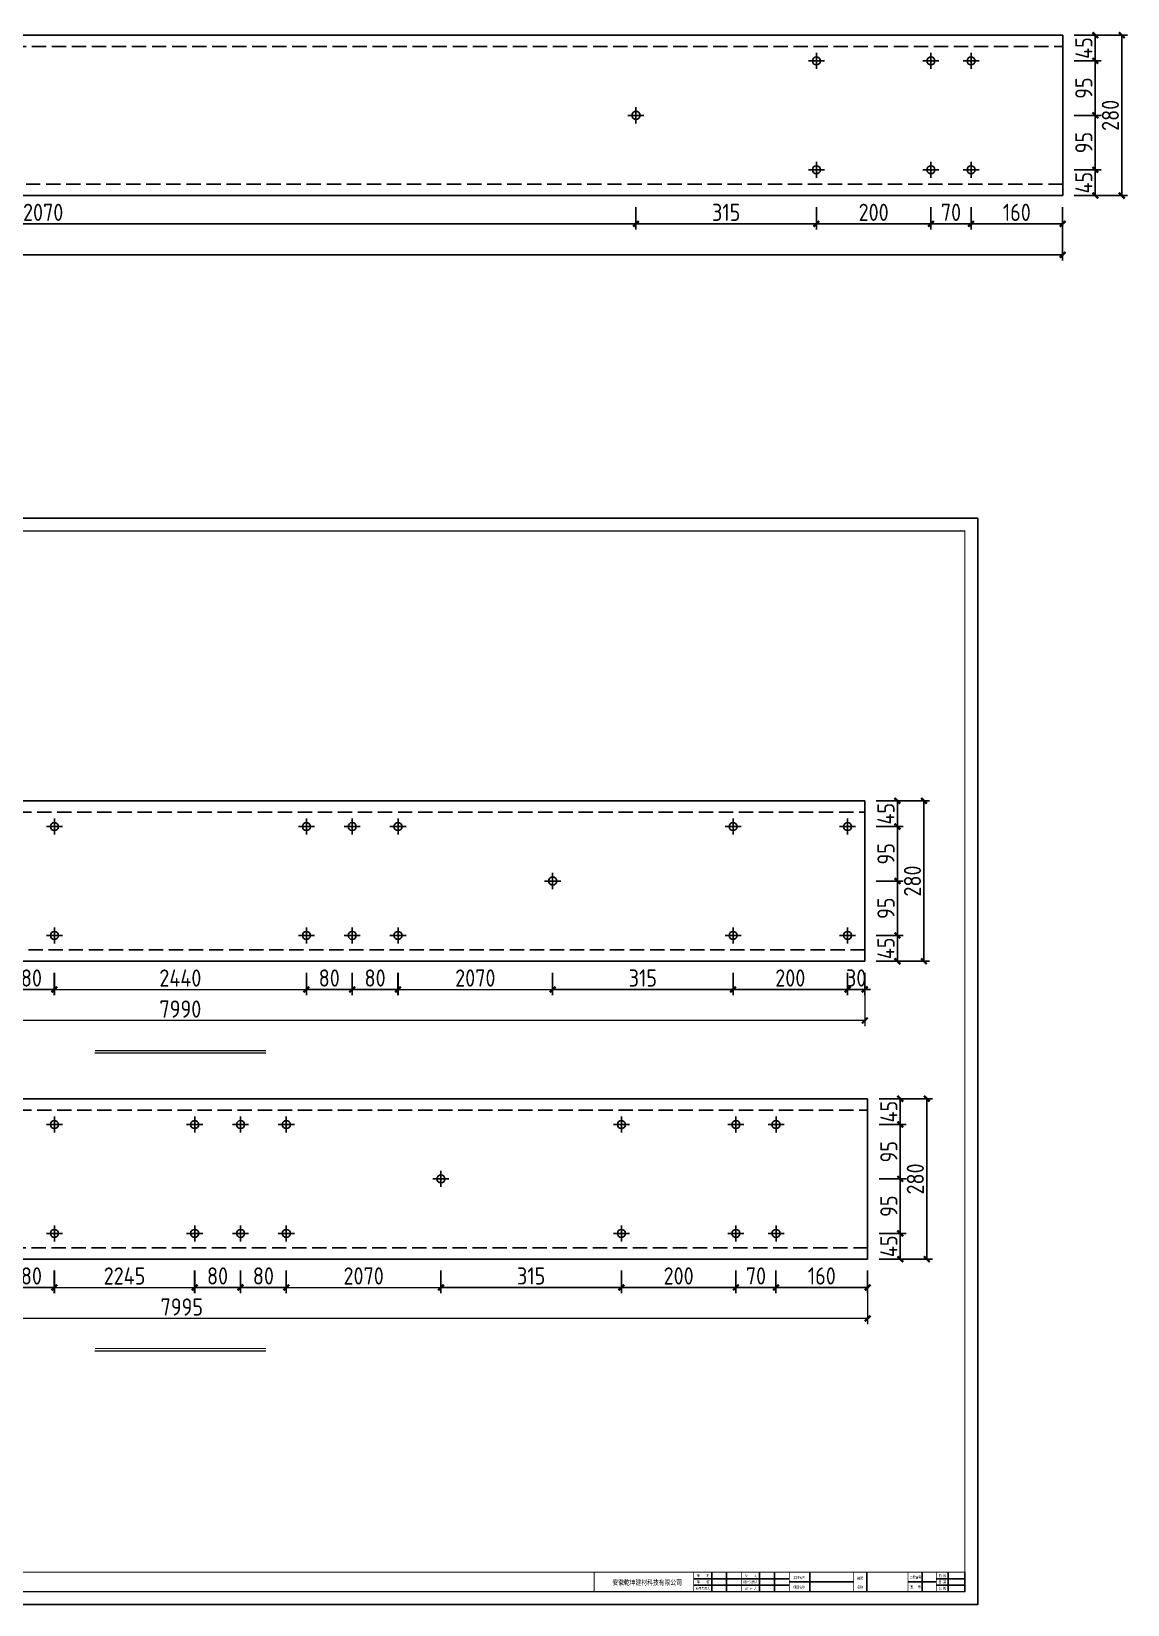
# Model space of a CAD drawing. Extents: x -196983 to 471790, y -783661 to 190401.
# Drawn here: x 151740 to 170878, y -22978 to 4478 of the extents above; entities that cross this region are included whole.
import ezdxf

# ---------------------------------------------------------------- set-up
doc = ezdxf.new("R2010")
doc.units = 0
doc.header["$LTSCALE"] = 1000
doc.header["$MEASUREMENT"] = 0
doc.linetypes.add('DASH', pattern=[0.35, 0.25, -0.1])
doc.layers.add('_TCH_MASK', color=7, linetype='Continuous')
doc.layers.add('PUB_TITLE', color=4, linetype='Continuous')
doc.styles.get("Standard").update_dxf_attribs({"font": 'gbenor.shx', "bigfont": 'gbcbig.shx'})
doc.styles.add('图框', font='')
doc.styles.get('图框').set_extended_font_data('SimSun')
doc.dimstyles.get("Standard").update_dxf_attribs({"dimscale": 100, "dimtxt": 3.5, "dimasz": 1, "dimexe": 2.5, "dimexo": 3, "dimgap": 1.5, "dimtad": 1, "dimdec": 0, "dimzin": 0, "dimdsep": 46, "dimtxsty": 'Standard', "dimblk": 'ARCHTICK', "dimcen": 0.09, "dimadec": 0, "dimazin": 0, "dimtfac": 1, "dimtdec": 0, "dimtix": 1, "dimtmove": 2, "dimatfit": 3, "dimfxl": 1, "dimtolj": 1, "dimtzin": 0, "dimarcsym": 0})

# ---------------------------------------------------------------- blocks, each defined once
blk = doc.blocks.new('$titleblk$00000095')
for p, q in [((-150, 20), (-150, 0)), ((-150, 20), (0, 20)), ((-150, 15), (-75, 15)), ((-125, 20), (-125, 0)), ((-100, 20), (-100, 0)), ((-75, 20), (-75, 0)), ((-75, 20), (-75, 0)), ((-75, 15), (0, 15)), ((-50, 20), (-50, 0)), ((-25, 20), (-25, 0)), ((0, 20), (0, 0)), ((-150, 10), (-75, 10)), ((-150, 5), (-75, 5)), ((-75, 10), (0, 10)), ((-75, 5), (0, 5))]:
    blk.add_line(p, q)
at = {"width": 0.8}
for s, p in [('建   筑', (-146.4, 15.6)), ('结   构', (-146.4, 10.9)), ('给 排 水', (-71, 10.9)), ('暖  通', (-70.3, 15.7)), ('通   讯', (-146.4, 0.9)), ('电   气', (-146.4, 5.6)), ('工   艺', (-70.3, 6.1)), ('自   控', (-70.3, 1.2))]:
    blk.add_text(s, height=3.51, dxfattribs=at).set_placement(p)
blk = doc.blocks.new('新块')
for p, q in [((-8240, 400), (-8240, 1000)), ((-7780, 400), (-7780, 1000)), ((-6760, 400), (-6760, 1000)), ((-6300, 400), (-6300, 1000)), ((-5200, 400), (-5200, 1000)), ((-3440, 400), (-3440, 1000)), ((-1720, 400), (-1720, 1000)), ((-920, 400), (-920, 1000)), ((-400, 400), (-400, 1000)), ((-5840, 800), (-8800, 800)), ((-5840, 600), (-8800, 600)), ((-5840, 700), (-3840, 700)), ((-2160, 700), (-1280, 700)), ((-400, 800), (-1280, 800)), ((-400, 600), (-1280, 600))]:
    blk.add_line(p, q)
for points, const_width in [([(-11880, 400), (-11880, 1000), (-400, 1000)], 32), ([(-8800, 400), (-8800, 1000)], 20), ([(-7320, 400), (-7320, 1000)], 20), ([(-5840, 400), (-5840, 1000)], 20), ([(-3840, 400), (-3840, 1000)], 20), ([(-2160, 400), (-2160, 1000)], 20), ([(-1280, 400), (-1280, 1000)], 20)]:
    blk.add_lwpolyline(points, dxfattribs=dict(const_width=const_width))
at = {"layer": 'PUB_TITLE'}
blk.add_lwpolyline([(-47560, 0), (0, 0), (0, 33640), (-47560, 33640)], close=True, dxfattribs=at)
at = {"layer": 'PUB_TITLE', "const_width": 40}
blk.add_lwpolyline([(-46560, 400), (-400, 400), (-400, 33240), (-46560, 33240)], close=True, dxfattribs=at)
at = {"layer": 'PUB_TITLE', "const_width": 32}
blk.add_lwpolyline([(-400, 1000), (-46560, 1000)], dxfattribs=at)
at = {"layer": 'PUB_TITLE', "xscale": 40, "yscale": 40, "zscale": 40, "rotation": 90}
blk.add_blockref('$titleblk$00000095', (-46560, 33240), dxfattribs=at)
at = {"style": '图框', "width": 0.8}
for s, height, p in [('安徽乾坤建材科技有限公司', 160, (-11315, 604)), ('项目负责人', 80, (-8739, 457)), ('审    核', 80, (-8702, 659)), ('审    定', 80, (-8701, 854)), ('设计负责人', 80, (-7265, 659)), ('校    对', 80, (-7217, 851)), ('设 计 人', 80, (-7213, 457)), ('项目名称', 80, (-5712, 494)), ('工程名称', 80, (-5712, 794)), ('名称', 80, (-3732, 498)), ('图纸', 80, (-3732, 778)), ('工程编号', 80, (-2112, 803)), ('图   号', 80, (-2098, 504)), ('比 例', 80, (-1211, 457)), ('阶 段', 80, (-1205, 851)), ('日 期', 80, (-1212, 659))]:
    blk.add_text(s, height=height, dxfattribs=at).set_placement(p)
for tag, p in [('项目负责人', (-8228, 444)), ('审定人', (-8147, 838)), ('审核人', (-8147, 641)), ('设计负责人', (-6745, 649)), ('设计人', (-6659, 447)), ('校对', (-6621, 837)), ('项目名称', (-5026, 479)), ('工程名称', (-5026, 781)), ('图名', (-3347, 649)), ('图号', (-1657, 502)), ('日期', (-905, 632)), ('阶段', (-810, 832)), ('比例', (-810, 446))]:
    blk.add_attdef(tag, p, '', height=120)
blk = doc.blocks.new('_ArchTick')
at = {"color": 0, "linetype": 'ByBlock', "const_width": 0.4}
blk.add_lwpolyline([(-0.5, -0.5), (0.5, 0.5)], dxfattribs=at)
blk = doc.blocks.new('*D52')
at = {"layer": '_TCH_MASK', "color": 0, "lineweight": -2}
for p, q in [((141595, 1414), (141595, 1021)), ((162295, 1414), (162295, 1021)), ((141595, 1121), (162295, 1121))]:
    blk.add_line(p, q, dxfattribs=at)
at = {"layer": 'Defpoints', "color": 0}
for p in [(141595, 1614), (162295, 1614), (162295, 1121)]:
    blk.add_point(p, dxfattribs=at)
at = {"layer": '_TCH_MASK', "color": 0, "lineweight": -2, "xscale": 100, "yscale": 100, "zscale": 100, "rotation": 180}
blk.add_blockref('_ArchTick', (141595, 1121), dxfattribs=at)
at = {"layer": '_TCH_MASK', "color": 0, "lineweight": -2, "xscale": 100, "yscale": 100, "zscale": 100}
blk.add_blockref('_ArchTick', (162295, 1121), dxfattribs=at)
at = {"layer": '_TCH_MASK', "color": 0, "lineweight": 15, "insert": (151945, 1321), "char_height": 300, "attachment_point": 5}
blk.add_mtext('\\A1;2070', dxfattribs=at)
blk = doc.blocks.new('*D53')
at = {"layer": '_TCH_MASK', "color": 0, "lineweight": -2}
for p, q in [((162295, 1414), (162295, 1021)), ((165445, 1414), (165445, 1021)), ((162295, 1121), (165445, 1121))]:
    blk.add_line(p, q, dxfattribs=at)
at = {"layer": 'Defpoints', "color": 0}
for p in [(162295, 1614), (165445, 1614), (165445, 1121)]:
    blk.add_point(p, dxfattribs=at)
at = {"layer": '_TCH_MASK', "color": 0, "lineweight": -2, "xscale": 100, "yscale": 100, "zscale": 100, "rotation": 180}
blk.add_blockref('_ArchTick', (162295, 1121), dxfattribs=at)
at = {"layer": '_TCH_MASK', "color": 0, "lineweight": -2, "xscale": 100, "yscale": 100, "zscale": 100}
blk.add_blockref('_ArchTick', (165445, 1121), dxfattribs=at)
at = {"layer": '_TCH_MASK', "color": 0, "lineweight": 15, "insert": (163870, 1321), "char_height": 300, "attachment_point": 5}
blk.add_mtext('\\A1;315', dxfattribs=at)
blk = doc.blocks.new('*D42')
at = {"layer": '_TCH_MASK', "color": 0, "lineweight": -2}
for p, q in [((165445, 1414), (165445, 1021)), ((167445, 1414), (167445, 1021)), ((165445, 1121), (167445, 1121))]:
    blk.add_line(p, q, dxfattribs=at)
at = {"layer": 'Defpoints', "color": 0}
for p in [(165445, 1614), (167445, 1614), (167445, 1121)]:
    blk.add_point(p, dxfattribs=at)
at = {"layer": '_TCH_MASK', "color": 0, "lineweight": -2, "xscale": 100, "yscale": 100, "zscale": 100, "rotation": 180}
blk.add_blockref('_ArchTick', (165445, 1121), dxfattribs=at)
at = {"layer": '_TCH_MASK', "color": 0, "lineweight": -2, "xscale": 100, "yscale": 100, "zscale": 100}
blk.add_blockref('_ArchTick', (167445, 1121), dxfattribs=at)
at = {"layer": '_TCH_MASK', "color": 0, "lineweight": 15, "insert": (166445, 1321), "char_height": 300, "attachment_point": 5}
blk.add_mtext('\\A1;200', dxfattribs=at)
blk = doc.blocks.new('*D54')
at = {"layer": '_TCH_MASK', "color": 0, "lineweight": -2}
for p, q in [((168145, 1414), (168145, 1021)), ((169745, 1414), (169745, 1021)), ((168145, 1121), (169745, 1121))]:
    blk.add_line(p, q, dxfattribs=at)
at = {"layer": 'Defpoints', "color": 0}
for p in [(168145, 1614), (169745, 1614), (169745, 1121)]:
    blk.add_point(p, dxfattribs=at)
at = {"layer": '_TCH_MASK', "color": 0, "lineweight": -2, "xscale": 100, "yscale": 100, "zscale": 100, "rotation": 180}
blk.add_blockref('_ArchTick', (168145, 1121), dxfattribs=at)
at = {"layer": '_TCH_MASK', "color": 0, "lineweight": -2, "xscale": 100, "yscale": 100, "zscale": 100}
blk.add_blockref('_ArchTick', (169745, 1121), dxfattribs=at)
at = {"layer": '_TCH_MASK', "color": 0, "lineweight": 15, "insert": (168945, 1321), "char_height": 300, "attachment_point": 5}
blk.add_mtext('\\A1;160', dxfattribs=at)
blk = doc.blocks.new('*D55')
at = {"layer": '_TCH_MASK', "color": 0, "lineweight": -2}
for p, q in [((89795, 1414), (89795, 479)), ((169745, 1414), (169745, 479)), ((169745, 579), (89795, 579))]:
    blk.add_line(p, q, dxfattribs=at)
at = {"layer": 'Defpoints', "color": 0}
for p in [(89795, 1614), (169745, 1614), (89795, 579)]:
    blk.add_point(p, dxfattribs=at)
at = {"layer": '_TCH_MASK', "color": 0, "lineweight": -2, "xscale": 100, "yscale": 100, "zscale": 100, "rotation": 180}
blk.add_blockref('_ArchTick', (89795, 579), dxfattribs=at)
at = {"layer": '_TCH_MASK', "color": 0, "lineweight": -2, "xscale": 100, "yscale": 100, "zscale": 100}
blk.add_blockref('_ArchTick', (169745, 579), dxfattribs=at)
at = {"layer": '_TCH_MASK', "color": 0, "lineweight": 15, "insert": (129770, 779), "char_height": 300, "attachment_point": 5}
blk.add_mtext('\\A1;7995', dxfattribs=at)
blk = doc.blocks.new('*D43')
at = {"layer": '_TCH_MASK', "color": 0, "lineweight": -2}
for p, q in [((169945, 2064), (170415, 2064)), ((170315, 1614), (170315, 2064)), ((169945, 1614), (170415, 1614))]:
    blk.add_line(p, q, dxfattribs=at)
at = {"layer": 'Defpoints', "color": 0}
for p in [(169745, 2064), (170315, 2064), (169745, 1614)]:
    blk.add_point(p, dxfattribs=at)
at = {"layer": '_TCH_MASK', "color": 0, "lineweight": -2, "xscale": 100, "yscale": 100, "zscale": 100}
for p, rotation in [((170315, 2064), 90), ((170315, 1614), 270)]:
    blk.add_blockref('_ArchTick', p, dxfattribs=dict(at, rotation=rotation))
at = {"layer": '_TCH_MASK', "color": 0, "lineweight": 15, "insert": (170115, 1839), "char_height": 300, "attachment_point": 5, "rotation": 90}
blk.add_mtext('\\A1;45', dxfattribs=at)
blk = doc.blocks.new('*D56')
at = {"layer": '_TCH_MASK', "color": 0, "lineweight": -2}
for p, q in [((169945, 3014), (170415, 3014)), ((170315, 2064), (170315, 3014)), ((169945, 2064), (170415, 2064))]:
    blk.add_line(p, q, dxfattribs=at)
at = {"layer": 'Defpoints', "color": 0}
for p in [(169745, 3014), (170315, 3014), (169745, 2064)]:
    blk.add_point(p, dxfattribs=at)
at = {"layer": '_TCH_MASK', "color": 0, "lineweight": -2, "xscale": 100, "yscale": 100, "zscale": 100}
for p, rotation in [((170315, 3014), 90), ((170315, 2064), 270)]:
    blk.add_blockref('_ArchTick', p, dxfattribs=dict(at, rotation=rotation))
at = {"layer": '_TCH_MASK', "color": 0, "lineweight": 15, "insert": (170115, 2539), "char_height": 300, "attachment_point": 5, "rotation": 90}
blk.add_mtext('\\A1;95', dxfattribs=at)
blk = doc.blocks.new('*D57')
at = {"layer": '_TCH_MASK', "color": 0, "lineweight": -2}
for p, q in [((169945, 3964), (170415, 3964)), ((170315, 3014), (170315, 3964)), ((169945, 3014), (170415, 3014))]:
    blk.add_line(p, q, dxfattribs=at)
at = {"layer": 'Defpoints', "color": 0}
for p in [(169745, 3964), (170315, 3964), (169745, 3014)]:
    blk.add_point(p, dxfattribs=at)
at = {"layer": '_TCH_MASK', "color": 0, "lineweight": -2, "xscale": 100, "yscale": 100, "zscale": 100}
for p, rotation in [((170315, 3964), 90), ((170315, 3014), 270)]:
    blk.add_blockref('_ArchTick', p, dxfattribs=dict(at, rotation=rotation))
at = {"layer": '_TCH_MASK', "color": 0, "lineweight": 15, "insert": (170115, 3489), "char_height": 300, "attachment_point": 5, "rotation": 90}
blk.add_mtext('\\A1;95', dxfattribs=at)
blk = doc.blocks.new('*D58')
at = {"layer": '_TCH_MASK', "color": 0, "lineweight": -2}
for p, q in [((169945, 4414), (170415, 4414)), ((170315, 3964), (170315, 4414)), ((169945, 3964), (170415, 3964))]:
    blk.add_line(p, q, dxfattribs=at)
at = {"layer": 'Defpoints', "color": 0}
for p in [(169745, 4414), (170315, 4414), (169745, 3964)]:
    blk.add_point(p, dxfattribs=at)
at = {"layer": '_TCH_MASK', "color": 0, "lineweight": -2, "xscale": 100, "yscale": 100, "zscale": 100}
for p, rotation in [((170315, 4414), 90), ((170315, 3964), 270)]:
    blk.add_blockref('_ArchTick', p, dxfattribs=dict(at, rotation=rotation))
at = {"layer": '_TCH_MASK', "color": 0, "lineweight": 15, "insert": (170115, 4189), "char_height": 300, "attachment_point": 5, "rotation": 90}
blk.add_mtext('\\A1;45', dxfattribs=at)
blk = doc.blocks.new('*D59')
at = {"layer": '_TCH_MASK', "color": 0, "lineweight": -2}
for p, q in [((169945, 4414), (170878, 4414)), ((170778, 4414), (170778, 1614)), ((169945, 1614), (170878, 1614))]:
    blk.add_line(p, q, dxfattribs=at)
at = {"layer": 'Defpoints', "color": 0}
for p in [(169745, 4414), (169745, 1614), (170778, 1614)]:
    blk.add_point(p, dxfattribs=at)
at = {"layer": '_TCH_MASK', "color": 0, "lineweight": -2, "xscale": 100, "yscale": 100, "zscale": 100}
for p, rotation in [((170778, 4414), 90), ((170778, 1614), 270)]:
    blk.add_blockref('_ArchTick', p, dxfattribs=dict(at, rotation=rotation))
at = {"layer": '_TCH_MASK', "color": 0, "lineweight": 15, "insert": (170578, 3014), "char_height": 300, "attachment_point": 5, "rotation": 90}
blk.add_mtext('\\A1;280', dxfattribs=at)
blk = doc.blocks.new('*D61')
at = {"layer": '_TCH_MASK', "color": 0, "lineweight": -2}
for p, q in [((167445, 1414), (167445, 1021)), ((168145, 1414), (168145, 1021)), ((167445, 1121), (168145, 1121))]:
    blk.add_line(p, q, dxfattribs=at)
at = {"layer": 'Defpoints', "color": 0}
for p in [(167445, 1614), (168145, 1614), (168145, 1121)]:
    blk.add_point(p, dxfattribs=at)
at = {"layer": '_TCH_MASK', "color": 0, "lineweight": -2, "xscale": 100, "yscale": 100, "zscale": 100, "rotation": 180}
blk.add_blockref('_ArchTick', (167445, 1121), dxfattribs=at)
at = {"layer": '_TCH_MASK', "color": 0, "lineweight": -2, "xscale": 100, "yscale": 100, "zscale": 100}
blk.add_blockref('_ArchTick', (168145, 1121), dxfattribs=at)
at = {"layer": '_TCH_MASK', "color": 0, "lineweight": 15, "insert": (167795, 1321), "char_height": 300, "attachment_point": 5}
blk.add_mtext('\\A1;70', dxfattribs=at)
blk = doc.blocks.new('*D77')
at = {"layer": '_TCH_MASK', "color": 0, "lineweight": -2}
for p, q in [((151340, -11950), (151340, -12343)), ((152140, -11950), (152140, -12343)), ((151340, -12243), (152140, -12243))]:
    blk.add_line(p, q, dxfattribs=at)
at = {"layer": 'Defpoints', "color": 0}
for p in [(151340, -11750), (152140, -11750), (152140, -12243)]:
    blk.add_point(p, dxfattribs=at)
at = {"layer": '_TCH_MASK', "color": 0, "lineweight": -2, "xscale": 100, "yscale": 100, "zscale": 100, "rotation": 180}
blk.add_blockref('_ArchTick', (151340, -12243), dxfattribs=at)
at = {"layer": '_TCH_MASK', "color": 0, "lineweight": -2, "xscale": 100, "yscale": 100, "zscale": 100}
blk.add_blockref('_ArchTick', (152140, -12243), dxfattribs=at)
at = {"layer": '_TCH_MASK', "color": 0, "lineweight": 15, "insert": (151740, -12043), "char_height": 300, "attachment_point": 5}
blk.add_mtext('\\A1;80', dxfattribs=at)
blk = doc.blocks.new('*D78')
at = {"layer": '_TCH_MASK', "color": 0, "lineweight": -2}
for p, q in [((156540, -11950), (156540, -12343)), ((157340, -11950), (157340, -12343)), ((156540, -12243), (157340, -12243))]:
    blk.add_line(p, q, dxfattribs=at)
at = {"layer": 'Defpoints', "color": 0}
for p in [(156540, -11750), (157340, -11750), (157340, -12243)]:
    blk.add_point(p, dxfattribs=at)
at = {"layer": '_TCH_MASK', "color": 0, "lineweight": -2, "xscale": 100, "yscale": 100, "zscale": 100, "rotation": 180}
blk.add_blockref('_ArchTick', (156540, -12243), dxfattribs=at)
at = {"layer": '_TCH_MASK', "color": 0, "lineweight": -2, "xscale": 100, "yscale": 100, "zscale": 100}
blk.add_blockref('_ArchTick', (157340, -12243), dxfattribs=at)
at = {"layer": '_TCH_MASK', "color": 0, "lineweight": 15, "insert": (156940, -12043), "char_height": 300, "attachment_point": 5}
blk.add_mtext('\\A1;80', dxfattribs=at)
blk = doc.blocks.new('*D79')
at = {"layer": '_TCH_MASK', "color": 0, "lineweight": -2}
for p, q in [((157340, -11950), (157340, -12343)), ((158140, -11950), (158140, -12343)), ((157340, -12243), (158140, -12243))]:
    blk.add_line(p, q, dxfattribs=at)
at = {"layer": 'Defpoints', "color": 0}
for p in [(157340, -11750), (158140, -11750), (158140, -12243)]:
    blk.add_point(p, dxfattribs=at)
at = {"layer": '_TCH_MASK', "color": 0, "lineweight": -2, "xscale": 100, "yscale": 100, "zscale": 100, "rotation": 180}
blk.add_blockref('_ArchTick', (157340, -12243), dxfattribs=at)
at = {"layer": '_TCH_MASK', "color": 0, "lineweight": -2, "xscale": 100, "yscale": 100, "zscale": 100}
blk.add_blockref('_ArchTick', (158140, -12243), dxfattribs=at)
at = {"layer": '_TCH_MASK', "color": 0, "lineweight": 15, "insert": (157740, -12043), "char_height": 300, "attachment_point": 5}
blk.add_mtext('\\A1;80', dxfattribs=at)
blk = doc.blocks.new('*D80')
at = {"layer": '_TCH_MASK', "color": 0, "lineweight": -2}
for p, q in [((160840, -11950), (160840, -12343)), ((163990, -11950), (163990, -12343)), ((160840, -12243), (163990, -12243))]:
    blk.add_line(p, q, dxfattribs=at)
at = {"layer": 'Defpoints', "color": 0}
for p in [(160840, -11750), (163990, -11750), (163990, -12243)]:
    blk.add_point(p, dxfattribs=at)
at = {"layer": '_TCH_MASK', "color": 0, "lineweight": -2, "xscale": 100, "yscale": 100, "zscale": 100, "rotation": 180}
blk.add_blockref('_ArchTick', (160840, -12243), dxfattribs=at)
at = {"layer": '_TCH_MASK', "color": 0, "lineweight": -2, "xscale": 100, "yscale": 100, "zscale": 100}
blk.add_blockref('_ArchTick', (163990, -12243), dxfattribs=at)
at = {"layer": '_TCH_MASK', "color": 0, "lineweight": 15, "insert": (162415, -12043), "char_height": 300, "attachment_point": 5}
blk.add_mtext('\\A1;315', dxfattribs=at)
blk = doc.blocks.new('*D63')
at = {"layer": '_TCH_MASK', "color": 0, "lineweight": -2}
for p, q in [((163990, -11950), (163990, -12343)), ((165990, -11950), (165990, -12343)), ((163990, -12243), (165990, -12243))]:
    blk.add_line(p, q, dxfattribs=at)
at = {"layer": 'Defpoints', "color": 0}
for p in [(163990, -11750), (165990, -11750), (165990, -12243)]:
    blk.add_point(p, dxfattribs=at)
at = {"layer": '_TCH_MASK', "color": 0, "lineweight": -2, "xscale": 100, "yscale": 100, "zscale": 100, "rotation": 180}
blk.add_blockref('_ArchTick', (163990, -12243), dxfattribs=at)
at = {"layer": '_TCH_MASK', "color": 0, "lineweight": -2, "xscale": 100, "yscale": 100, "zscale": 100}
blk.add_blockref('_ArchTick', (165990, -12243), dxfattribs=at)
at = {"layer": '_TCH_MASK', "color": 0, "lineweight": 15, "insert": (164990, -12043), "char_height": 300, "attachment_point": 5}
blk.add_mtext('\\A1;200', dxfattribs=at)
blk = doc.blocks.new('*D81')
at = {"layer": '_TCH_MASK', "color": 0, "lineweight": -2}
for p, q in [((165990, -11950), (165990, -12343)), ((166290, -11950), (166290, -12343)), ((165990, -12243), (165890, -12243)), ((165990, -12243), (166290, -12243)), ((166290, -12243), (166390, -12243))]:
    blk.add_line(p, q, dxfattribs=at)
at = {"layer": 'Defpoints', "color": 0}
for p in [(165990, -11750), (166290, -11750), (166290, -12243)]:
    blk.add_point(p, dxfattribs=at)
at = {"layer": '_TCH_MASK', "color": 0, "lineweight": -2, "xscale": 100, "yscale": 100, "zscale": 100}
blk.add_blockref('_ArchTick', (165990, -12243), dxfattribs=at)
at = {"layer": '_TCH_MASK', "color": 0, "lineweight": -2, "xscale": 100, "yscale": 100, "zscale": 100, "rotation": 180}
blk.add_blockref('_ArchTick', (166290, -12243), dxfattribs=at)
at = {"layer": '_TCH_MASK', "color": 0, "lineweight": 15, "insert": (166140, -12043), "char_height": 300, "attachment_point": 5}
blk.add_mtext('\\A1;30', dxfattribs=at)
blk = doc.blocks.new('*D64')
at = {"layer": '_TCH_MASK', "color": 0, "lineweight": -2}
for p, q in [((166490, -11300), (166960, -11300)), ((166860, -11750), (166860, -11300)), ((166490, -11750), (166960, -11750))]:
    blk.add_line(p, q, dxfattribs=at)
at = {"layer": 'Defpoints', "color": 0}
for p in [(166290, -11300), (166860, -11300), (166290, -11750)]:
    blk.add_point(p, dxfattribs=at)
at = {"layer": '_TCH_MASK', "color": 0, "lineweight": -2, "xscale": 100, "yscale": 100, "zscale": 100}
for p, rotation in [((166860, -11300), 90), ((166860, -11750), 270)]:
    blk.add_blockref('_ArchTick', p, dxfattribs=dict(at, rotation=rotation))
at = {"layer": '_TCH_MASK', "color": 0, "lineweight": 15, "insert": (166660, -11525), "char_height": 300, "attachment_point": 5, "rotation": 90}
blk.add_mtext('\\A1;45', dxfattribs=at)
blk = doc.blocks.new('*D82')
at = {"layer": '_TCH_MASK', "color": 0, "lineweight": -2}
for p, q in [((166490, -10350), (166960, -10350)), ((166860, -11300), (166860, -10350)), ((166490, -11300), (166960, -11300))]:
    blk.add_line(p, q, dxfattribs=at)
at = {"layer": 'Defpoints', "color": 0}
for p in [(166290, -10350), (166860, -10350), (166290, -11300)]:
    blk.add_point(p, dxfattribs=at)
at = {"layer": '_TCH_MASK', "color": 0, "lineweight": -2, "xscale": 100, "yscale": 100, "zscale": 100}
for p, rotation in [((166860, -10350), 90), ((166860, -11300), 270)]:
    blk.add_blockref('_ArchTick', p, dxfattribs=dict(at, rotation=rotation))
at = {"layer": '_TCH_MASK', "color": 0, "lineweight": 15, "insert": (166660, -10825), "char_height": 300, "attachment_point": 5, "rotation": 90}
blk.add_mtext('\\A1;95', dxfattribs=at)
blk = doc.blocks.new('*D83')
at = {"layer": '_TCH_MASK', "color": 0, "lineweight": -2}
for p, q in [((166490, -9400), (166960, -9400)), ((166860, -10350), (166860, -9400)), ((166490, -10350), (166960, -10350))]:
    blk.add_line(p, q, dxfattribs=at)
at = {"layer": 'Defpoints', "color": 0}
for p in [(166290, -9400), (166860, -9400), (166290, -10350)]:
    blk.add_point(p, dxfattribs=at)
at = {"layer": '_TCH_MASK', "color": 0, "lineweight": -2, "xscale": 100, "yscale": 100, "zscale": 100}
for p, rotation in [((166860, -9400), 90), ((166860, -10350), 270)]:
    blk.add_blockref('_ArchTick', p, dxfattribs=dict(at, rotation=rotation))
at = {"layer": '_TCH_MASK', "color": 0, "lineweight": 15, "insert": (166660, -9875), "char_height": 300, "attachment_point": 5, "rotation": 90}
blk.add_mtext('\\A1;95', dxfattribs=at)
blk = doc.blocks.new('*D84')
at = {"layer": '_TCH_MASK', "color": 0, "lineweight": -2}
for p, q in [((166490, -8950), (166960, -8950)), ((166860, -9400), (166860, -8950)), ((166490, -9400), (166960, -9400))]:
    blk.add_line(p, q, dxfattribs=at)
at = {"layer": 'Defpoints', "color": 0}
for p in [(166290, -8950), (166860, -8950), (166290, -9400)]:
    blk.add_point(p, dxfattribs=at)
at = {"layer": '_TCH_MASK', "color": 0, "lineweight": -2, "xscale": 100, "yscale": 100, "zscale": 100}
for p, rotation in [((166860, -8950), 90), ((166860, -9400), 270)]:
    blk.add_blockref('_ArchTick', p, dxfattribs=dict(at, rotation=rotation))
at = {"layer": '_TCH_MASK', "color": 0, "lineweight": 15, "insert": (166660, -9175), "char_height": 300, "attachment_point": 5, "rotation": 90}
blk.add_mtext('\\A1;45', dxfattribs=at)
blk = doc.blocks.new('*D85')
at = {"layer": '_TCH_MASK', "color": 0, "lineweight": -2}
for p, q in [((166490, -8950), (167423, -8950)), ((167323, -8950), (167323, -11750)), ((166490, -11750), (167423, -11750))]:
    blk.add_line(p, q, dxfattribs=at)
at = {"layer": 'Defpoints', "color": 0}
for p in [(166290, -8950), (166290, -11750), (167323, -11750)]:
    blk.add_point(p, dxfattribs=at)
at = {"layer": '_TCH_MASK', "color": 0, "lineweight": -2, "xscale": 100, "yscale": 100, "zscale": 100}
for p, rotation in [((167323, -8950), 90), ((167323, -11750), 270)]:
    blk.add_blockref('_ArchTick', p, dxfattribs=dict(at, rotation=rotation))
at = {"layer": '_TCH_MASK', "color": 0, "lineweight": 15, "insert": (167123, -10350), "char_height": 300, "attachment_point": 5, "rotation": 90}
blk.add_mtext('\\A1;280', dxfattribs=at)
blk = doc.blocks.new('*D68')
at = {"layer": '_TCH_MASK', "color": 0, "lineweight": -2}
for p, q in [((151340, -17150), (151340, -17543)), ((152140, -17150), (152140, -17543)), ((151340, -17443), (152140, -17443))]:
    blk.add_line(p, q, dxfattribs=at)
at = {"layer": 'Defpoints', "color": 0}
for p in [(151340, -16950), (152140, -16950), (152140, -17443)]:
    blk.add_point(p, dxfattribs=at)
at = {"layer": '_TCH_MASK', "color": 0, "lineweight": -2, "xscale": 100, "yscale": 100, "zscale": 100, "rotation": 180}
blk.add_blockref('_ArchTick', (151340, -17443), dxfattribs=at)
at = {"layer": '_TCH_MASK', "color": 0, "lineweight": -2, "xscale": 100, "yscale": 100, "zscale": 100}
blk.add_blockref('_ArchTick', (152140, -17443), dxfattribs=at)
at = {"layer": '_TCH_MASK', "color": 0, "lineweight": 15, "insert": (151740, -17243), "char_height": 300, "attachment_point": 5}
blk.add_mtext('\\A1;80', dxfattribs=at)
blk = doc.blocks.new('*D69')
at = {"layer": '_TCH_MASK', "color": 0, "lineweight": -2}
for p, q in [((154590, -17150), (154590, -17543)), ((155390, -17150), (155390, -17543)), ((154590, -17443), (155390, -17443))]:
    blk.add_line(p, q, dxfattribs=at)
at = {"layer": 'Defpoints', "color": 0}
for p in [(154590, -16950), (155390, -16950), (155390, -17443)]:
    blk.add_point(p, dxfattribs=at)
at = {"layer": '_TCH_MASK', "color": 0, "lineweight": -2, "xscale": 100, "yscale": 100, "zscale": 100, "rotation": 180}
blk.add_blockref('_ArchTick', (154590, -17443), dxfattribs=at)
at = {"layer": '_TCH_MASK', "color": 0, "lineweight": -2, "xscale": 100, "yscale": 100, "zscale": 100}
blk.add_blockref('_ArchTick', (155390, -17443), dxfattribs=at)
at = {"layer": '_TCH_MASK', "color": 0, "lineweight": 15, "insert": (154990, -17243), "char_height": 300, "attachment_point": 5}
blk.add_mtext('\\A1;80', dxfattribs=at)
blk = doc.blocks.new('*D70')
at = {"layer": '_TCH_MASK', "color": 0, "lineweight": -2}
for p, q in [((155390, -17150), (155390, -17543)), ((156190, -17150), (156190, -17543)), ((155390, -17443), (156190, -17443))]:
    blk.add_line(p, q, dxfattribs=at)
at = {"layer": 'Defpoints', "color": 0}
for p in [(155390, -16950), (156190, -16950), (156190, -17443)]:
    blk.add_point(p, dxfattribs=at)
at = {"layer": '_TCH_MASK', "color": 0, "lineweight": -2, "xscale": 100, "yscale": 100, "zscale": 100, "rotation": 180}
blk.add_blockref('_ArchTick', (155390, -17443), dxfattribs=at)
at = {"layer": '_TCH_MASK', "color": 0, "lineweight": -2, "xscale": 100, "yscale": 100, "zscale": 100}
blk.add_blockref('_ArchTick', (156190, -17443), dxfattribs=at)
at = {"layer": '_TCH_MASK', "color": 0, "lineweight": 15, "insert": (155790, -17243), "char_height": 300, "attachment_point": 5}
blk.add_mtext('\\A1;80', dxfattribs=at)
blk = doc.blocks.new('*D71')
at = {"layer": '_TCH_MASK', "color": 0, "lineweight": -2}
for p, q in [((158890, -17150), (158890, -17543)), ((162040, -17150), (162040, -17543)), ((158890, -17443), (162040, -17443))]:
    blk.add_line(p, q, dxfattribs=at)
at = {"layer": 'Defpoints', "color": 0}
for p in [(158890, -16950), (162040, -16950), (162040, -17443)]:
    blk.add_point(p, dxfattribs=at)
at = {"layer": '_TCH_MASK', "color": 0, "lineweight": -2, "xscale": 100, "yscale": 100, "zscale": 100, "rotation": 180}
blk.add_blockref('_ArchTick', (158890, -17443), dxfattribs=at)
at = {"layer": '_TCH_MASK', "color": 0, "lineweight": -2, "xscale": 100, "yscale": 100, "zscale": 100}
blk.add_blockref('_ArchTick', (162040, -17443), dxfattribs=at)
at = {"layer": '_TCH_MASK', "color": 0, "lineweight": 15, "insert": (160465, -17243), "char_height": 300, "attachment_point": 5}
blk.add_mtext('\\A1;315', dxfattribs=at)
blk = doc.blocks.new('*D72')
at = {"layer": '_TCH_MASK', "color": 0, "lineweight": -2}
for p, q in [((162040, -17150), (162040, -17543)), ((164040, -17150), (164040, -17543)), ((162040, -17443), (164040, -17443))]:
    blk.add_line(p, q, dxfattribs=at)
at = {"layer": 'Defpoints', "color": 0}
for p in [(162040, -16950), (164040, -16950), (164040, -17443)]:
    blk.add_point(p, dxfattribs=at)
at = {"layer": '_TCH_MASK', "color": 0, "lineweight": -2, "xscale": 100, "yscale": 100, "zscale": 100, "rotation": 180}
blk.add_blockref('_ArchTick', (162040, -17443), dxfattribs=at)
at = {"layer": '_TCH_MASK', "color": 0, "lineweight": -2, "xscale": 100, "yscale": 100, "zscale": 100}
blk.add_blockref('_ArchTick', (164040, -17443), dxfattribs=at)
at = {"layer": '_TCH_MASK', "color": 0, "lineweight": 15, "insert": (163040, -17243), "char_height": 300, "attachment_point": 5}
blk.add_mtext('\\A1;200', dxfattribs=at)
blk = doc.blocks.new('*D87')
at = {"layer": '_TCH_MASK', "color": 0, "lineweight": -2}
for p, q in [((164740, -17150), (164740, -17543)), ((166340, -17150), (166340, -17543)), ((164740, -17443), (166340, -17443))]:
    blk.add_line(p, q, dxfattribs=at)
at = {"layer": 'Defpoints', "color": 0}
for p in [(164740, -16950), (166340, -16950), (166340, -17443)]:
    blk.add_point(p, dxfattribs=at)
at = {"layer": '_TCH_MASK', "color": 0, "lineweight": -2, "xscale": 100, "yscale": 100, "zscale": 100, "rotation": 180}
blk.add_blockref('_ArchTick', (164740, -17443), dxfattribs=at)
at = {"layer": '_TCH_MASK', "color": 0, "lineweight": -2, "xscale": 100, "yscale": 100, "zscale": 100}
blk.add_blockref('_ArchTick', (166340, -17443), dxfattribs=at)
at = {"layer": '_TCH_MASK', "color": 0, "lineweight": 15, "insert": (165540, -17243), "char_height": 300, "attachment_point": 5}
blk.add_mtext('\\A1;160', dxfattribs=at)
blk = doc.blocks.new('*D73')
at = {"layer": '_TCH_MASK', "color": 0, "lineweight": -2}
for p, q in [((166540, -16500), (167010, -16500)), ((166910, -16950), (166910, -16500)), ((166540, -16950), (167010, -16950))]:
    blk.add_line(p, q, dxfattribs=at)
at = {"layer": 'Defpoints', "color": 0}
for p in [(166340, -16500), (166910, -16500), (166340, -16950)]:
    blk.add_point(p, dxfattribs=at)
at = {"layer": '_TCH_MASK', "color": 0, "lineweight": -2, "xscale": 100, "yscale": 100, "zscale": 100}
for p, rotation in [((166910, -16500), 90), ((166910, -16950), 270)]:
    blk.add_blockref('_ArchTick', p, dxfattribs=dict(at, rotation=rotation))
at = {"layer": '_TCH_MASK', "color": 0, "lineweight": 15, "insert": (166710, -16725), "char_height": 300, "attachment_point": 5, "rotation": 90}
blk.add_mtext('\\A1;45', dxfattribs=at)
blk = doc.blocks.new('*D88')
at = {"layer": '_TCH_MASK', "color": 0, "lineweight": -2}
for p, q in [((166540, -15550), (167010, -15550)), ((166910, -16500), (166910, -15550)), ((166540, -16500), (167010, -16500))]:
    blk.add_line(p, q, dxfattribs=at)
at = {"layer": 'Defpoints', "color": 0}
for p in [(166340, -15550), (166910, -15550), (166340, -16500)]:
    blk.add_point(p, dxfattribs=at)
at = {"layer": '_TCH_MASK', "color": 0, "lineweight": -2, "xscale": 100, "yscale": 100, "zscale": 100}
for p, rotation in [((166910, -15550), 90), ((166910, -16500), 270)]:
    blk.add_blockref('_ArchTick', p, dxfattribs=dict(at, rotation=rotation))
at = {"layer": '_TCH_MASK', "color": 0, "lineweight": 15, "insert": (166710, -16025), "char_height": 300, "attachment_point": 5, "rotation": 90}
blk.add_mtext('\\A1;95', dxfattribs=at)
blk = doc.blocks.new('*D89')
at = {"layer": '_TCH_MASK', "color": 0, "lineweight": -2}
for p, q in [((166540, -14600), (167010, -14600)), ((166910, -15550), (166910, -14600)), ((166540, -15550), (167010, -15550))]:
    blk.add_line(p, q, dxfattribs=at)
at = {"layer": 'Defpoints', "color": 0}
for p in [(166340, -14600), (166910, -14600), (166340, -15550)]:
    blk.add_point(p, dxfattribs=at)
at = {"layer": '_TCH_MASK', "color": 0, "lineweight": -2, "xscale": 100, "yscale": 100, "zscale": 100}
for p, rotation in [((166910, -14600), 90), ((166910, -15550), 270)]:
    blk.add_blockref('_ArchTick', p, dxfattribs=dict(at, rotation=rotation))
at = {"layer": '_TCH_MASK', "color": 0, "lineweight": 15, "insert": (166710, -15075), "char_height": 300, "attachment_point": 5, "rotation": 90}
blk.add_mtext('\\A1;95', dxfattribs=at)
blk = doc.blocks.new('*D90')
at = {"layer": '_TCH_MASK', "color": 0, "lineweight": -2}
for p, q in [((166540, -14150), (167010, -14150)), ((166910, -14600), (166910, -14150)), ((166540, -14600), (167010, -14600))]:
    blk.add_line(p, q, dxfattribs=at)
at = {"layer": 'Defpoints', "color": 0}
for p in [(166340, -14150), (166910, -14150), (166340, -14600)]:
    blk.add_point(p, dxfattribs=at)
at = {"layer": '_TCH_MASK', "color": 0, "lineweight": -2, "xscale": 100, "yscale": 100, "zscale": 100}
for p, rotation in [((166910, -14150), 90), ((166910, -14600), 270)]:
    blk.add_blockref('_ArchTick', p, dxfattribs=dict(at, rotation=rotation))
at = {"layer": '_TCH_MASK', "color": 0, "lineweight": 15, "insert": (166710, -14375), "char_height": 300, "attachment_point": 5, "rotation": 90}
blk.add_mtext('\\A1;45', dxfattribs=at)
blk = doc.blocks.new('*D91')
at = {"layer": '_TCH_MASK', "color": 0, "lineweight": -2}
for p, q in [((166540, -14150), (167473, -14150)), ((167373, -14150), (167373, -16950)), ((166540, -16950), (167473, -16950))]:
    blk.add_line(p, q, dxfattribs=at)
at = {"layer": 'Defpoints', "color": 0}
for p in [(166340, -14150), (166340, -16950), (167373, -16950)]:
    blk.add_point(p, dxfattribs=at)
at = {"layer": '_TCH_MASK', "color": 0, "lineweight": -2, "xscale": 100, "yscale": 100, "zscale": 100}
for p, rotation in [((167373, -14150), 90), ((167373, -16950), 270)]:
    blk.add_blockref('_ArchTick', p, dxfattribs=dict(at, rotation=rotation))
at = {"layer": '_TCH_MASK', "color": 0, "lineweight": 15, "insert": (167173, -15550), "char_height": 300, "attachment_point": 5, "rotation": 90}
blk.add_mtext('\\A1;280', dxfattribs=at)
blk = doc.blocks.new('*D62')
at = {"layer": '_TCH_MASK', "color": 0, "lineweight": -2}
for p, q in [((164040, -17150), (164040, -17543)), ((164740, -17150), (164740, -17543)), ((164040, -17443), (164740, -17443))]:
    blk.add_line(p, q, dxfattribs=at)
at = {"layer": 'Defpoints', "color": 0}
for p in [(164040, -16950), (164740, -16950), (164740, -17443)]:
    blk.add_point(p, dxfattribs=at)
at = {"layer": '_TCH_MASK', "color": 0, "lineweight": -2, "xscale": 100, "yscale": 100, "zscale": 100, "rotation": 180}
blk.add_blockref('_ArchTick', (164040, -17443), dxfattribs=at)
at = {"layer": '_TCH_MASK', "color": 0, "lineweight": -2, "xscale": 100, "yscale": 100, "zscale": 100}
blk.add_blockref('_ArchTick', (164740, -17443), dxfattribs=at)
at = {"layer": '_TCH_MASK', "color": 0, "lineweight": 15, "insert": (164390, -17243), "char_height": 300, "attachment_point": 5}
blk.add_mtext('\\A1;70', dxfattribs=at)

msp = doc.modelspace()

# ---------------------------------------------------------------- linework, layer by layer
for p, q in [((89795.4, 4413.9), (169745.4, 4413.9)), ((169745.4, 4413.9), (169745.4, 1613.9)), ((169745.4, 1613.9), (89795.4, 1613.9)), ((142390.5, -8949.8), (166290.5, -8949.8)), ((166290.5, -8949.8), (166290.5, -11749.8)), ((166290.5, -11749.8), (142390.5, -11749.8)), ((142390.5, -14150), (166340.5, -14150)), ((166340.5, -14150), (166340.5, -16950)), ((166340.5, -16950), (142390.5, -16950))]:
    msp.add_line(p, q)
at = {"linetype": 'DASH'}
for p, q in [((89795.4, 4213.9), (169745.4, 4213.9)), ((169745.4, 1813.9), (89795.4, 1813.9)), ((142390.5, -9149.8), (166290.5, -9149.8)), ((166290.5, -11549.8), (142390.5, -11549.8)), ((142390.5, -14350), (166340.5, -14350)), ((166340.5, -16750), (142390.5, -16750))]:
    msp.add_line(p, q, dxfattribs=at)
at = {"color": 1}
for p, q in [((165305.4, 3963.9), (165585.4, 3963.9)), ((165445.4, 4103.9), (165445.4, 3823.9)), ((167305.4, 3963.9), (167585.4, 3963.9)), ((167445.4, 4103.9), (167445.4, 3823.9)), ((168005.4, 3963.9), (168285.4, 3963.9)), ((168145.4, 4103.9), (168145.4, 3823.9)), ((162295.4, 3153.9), (162295.4, 2873.9)), ((162155.4, 3013.9), (162435.4, 3013.9)), ((165445.4, 2203.9), (165445.4, 1923.9)), ((167445.4, 2203.9), (167445.4, 1923.9)), ((168145.4, 2203.9), (168145.4, 1923.9)), ((165305.4, 2063.9), (165585.4, 2063.9)), ((167305.4, 2063.9), (167585.4, 2063.9)), ((168005.4, 2063.9), (168285.4, 2063.9)), ((152140.5, -9259.8), (152140.5, -9539.8)), ((156540.5, -9259.8), (156540.5, -9539.8)), ((157340.5, -9259.8), (157340.5, -9539.8)), ((158140.5, -9259.8), (158140.5, -9539.8)), ((163990.5, -9259.8), (163990.5, -9539.8)), ((165990.5, -9259.8), (165990.5, -9539.8)), ((152000.5, -9399.8), (152280.5, -9399.8)), ((156400.5, -9399.8), (156680.5, -9399.8)), ((157200.5, -9399.8), (157480.5, -9399.8)), ((158000.5, -9399.8), (158280.5, -9399.8)), ((163850.5, -9399.8), (164130.5, -9399.8)), ((165850.5, -9399.8), (166130.5, -9399.8)), ((160700.5, -10349.8), (160980.5, -10349.8)), ((160840.5, -10209.8), (160840.5, -10489.8)), ((152140.5, -11159.8), (152140.5, -11439.8)), ((156540.5, -11159.8), (156540.5, -11439.8)), ((157340.5, -11159.8), (157340.5, -11439.8)), ((158140.5, -11159.8), (158140.5, -11439.8)), ((163990.5, -11159.8), (163990.5, -11439.8)), ((165990.5, -11159.8), (165990.5, -11439.8)), ((152000.5, -11299.8), (152280.5, -11299.8)), ((156400.5, -11299.8), (156680.5, -11299.8)), ((157200.5, -11299.8), (157480.5, -11299.8)), ((158000.5, -11299.8), (158280.5, -11299.8)), ((163850.5, -11299.8), (164130.5, -11299.8)), ((165850.5, -11299.8), (166130.5, -11299.8)), ((152140.5, -14460), (152140.5, -14740)), ((154590.5, -14460), (154590.5, -14740)), ((155390.5, -14460), (155390.5, -14740)), ((156190.5, -14460), (156190.5, -14740)), ((162040.5, -14460), (162040.5, -14740)), ((164040.5, -14460), (164040.5, -14740)), ((164740.5, -14460), (164740.5, -14740)), ((152000.5, -14600), (152280.5, -14600)), ((154450.5, -14600), (154730.5, -14600)), ((155250.5, -14600), (155530.5, -14600)), ((156050.5, -14600), (156330.5, -14600)), ((161900.5, -14600), (162180.5, -14600)), ((163900.5, -14600), (164180.5, -14600)), ((164600.5, -14600), (164880.5, -14600)), ((158750.5, -15550), (159030.5, -15550)), ((158890.5, -15410), (158890.5, -15690)), ((152140.5, -16360), (152140.5, -16640)), ((154590.5, -16360), (154590.5, -16640)), ((155390.5, -16360), (155390.5, -16640)), ((156190.5, -16360), (156190.5, -16640)), ((162040.5, -16360), (162040.5, -16640)), ((164040.5, -16360), (164040.5, -16640)), ((164740.5, -16360), (164740.5, -16640)), ((152000.5, -16500), (152280.5, -16500)), ((154450.5, -16500), (154730.5, -16500)), ((155250.5, -16500), (155530.5, -16500)), ((156050.5, -16500), (156330.5, -16500)), ((161900.5, -16500), (162180.5, -16500)), ((163900.5, -16500), (164180.5, -16500)), ((164600.5, -16500), (164880.5, -16500))]:
    msp.add_line(p, q, dxfattribs=at)
for centre in [(165445.4, 3963.9), (167445.4, 3963.9), (168145.4, 3963.9), (162295.4, 3013.9), (165445.4, 2063.9), (167445.4, 2063.9), (168145.4, 2063.9), (152140.5, -9399.8), (156540.5, -9399.8), (157340.5, -9399.8), (158140.5, -9399.8), (163990.5, -9399.8), (165990.5, -9399.8), (160840.5, -10349.8), (152140.5, -11299.8), (156540.5, -11299.8), (157340.5, -11299.8), (158140.5, -11299.8), (163990.5, -11299.8), (165990.5, -11299.8), (152140.5, -14600), (154590.5, -14600), (155390.5, -14600), (156190.5, -14600), (162040.5, -14600), (164040.5, -14600), (164740.5, -14600), (158890.5, -15550), (152140.5, -16500), (154590.5, -16500), (155390.5, -16500), (156190.5, -16500), (162040.5, -16500), (164040.5, -16500), (164740.5, -16500)]:
    msp.add_circle(centre, 70, dxfattribs=at)
at = {"layer": '_TCH_MASK', "lineweight": 15}
for p, q in [((152140.5, -11949.8), (152140.5, -12343.1)), ((156540.5, -11949.8), (156540.5, -12343.1)), ((158140.5, -11949.8), (158140.5, -12343.1)), ((160840.5, -11949.8), (160840.5, -12343.1)), ((166290.5, -11949.8), (166290.5, -12884.5)), ((152140.5, -12243.1), (156540.5, -12243.1)), ((158140.5, -12243.1), (160840.5, -12243.1)), ((166290.5, -12784.5), (142390.5, -12784.5)), ((155835.6, -13355.3), (152848.3, -13355.3)), ((152140.5, -17150), (152140.5, -17543.4)), ((154590.5, -17150), (154590.5, -17543.4)), ((156190.5, -17150), (156190.5, -17543.4)), ((158890.5, -17150), (158890.5, -17543.4)), ((166340.5, -17150), (166340.5, -18084.8)), ((152140.5, -17443.4), (154590.5, -17443.4)), ((156190.5, -17443.4), (158890.5, -17443.4)), ((166340.5, -17984.8), (142390.5, -17984.8)), ((155835.6, -18555.6), (152848.3, -18555.6))]:
    msp.add_line(p, q, dxfattribs=at)
at = {"layer": '_TCH_MASK', "lineweight": 15, "const_width": 20}
for points in [[(152848.3, -13310), (155835.6, -13310)], [(152848.3, -18510.3), (155835.6, -18510.3)]]:
    msp.add_lwpolyline(points, dxfattribs=at)

# ---------------------------------------------------------------- block references
at = {"layer": '_TCH_MASK', "color": 0, "lineweight": 15, "xscale": 0.5637161763715994, "yscale": 0.5637161763639824, "zscale": 0.5637161763684475}
msp.add_blockref('新块', (168262.5, -22977.9), dxfattribs=at)
at = {"layer": '_TCH_MASK', "lineweight": 15, "xscale": 100, "yscale": 100, "zscale": 100, "rotation": 180}
for p in [(152140.5, -12243.1), (158140.5, -12243.1), (152140.5, -17443.4), (156190.5, -17443.4)]:
    msp.add_blockref('_ArchTick', p, dxfattribs=at)
at = {"layer": '_TCH_MASK', "lineweight": 15, "xscale": 100, "yscale": 100, "zscale": 100}
for p in [(156540.5, -12243.1), (160840.5, -12243.1), (166290.5, -12784.5), (154590.5, -17443.4), (158890.5, -17443.4), (166340.5, -17984.8)]:
    msp.add_blockref('_ArchTick', p, dxfattribs=at)

# ---------------------------------------------------------------- texts
at = {"layer": '_TCH_MASK', "lineweight": 15, "char_height": 300, "attachment_point": 5}
for s, insert in [('\\A1;2440', (154340.5, -12043.1)), ('\\A1;2070', (159490.5, -12043.1)), ('\\A1;7990', (154340.5, -12584.5)), ('\\A1;2245', (153365.5, -17243.4)), ('\\A1;2070', (157540.5, -17243.4)), ('\\A1;7995', (154365.5, -17784.8))]:
    msp.add_mtext(s, dxfattribs=dict(at, insert=insert))

# ---------------------------------------------------------------- dimensions: what is measured, and where the dimension line sits
at = {"layer": '_TCH_MASK', "lineweight": 15}
for base, p1, p2, picture, middle in [((170315, 4413.9), (169745.4, 3963.9), (169745.4, 4413.9), '*D58', (170115, 4188.9)), ((170778.1, 1613.9), (169745.4, 4413.9), (169745.4, 1613.9), '*D59', (170578.1, 3013.9)), ((170315, 3963.9), (169745.4, 3013.9), (169745.4, 3963.9), '*D57', (170115, 3488.9)), ((170315, 3013.9), (169745.4, 2063.9), (169745.4, 3013.9), '*D56', (170115, 2538.9)), ((170315, 2063.9), (169745.4, 1613.9), (169745.4, 2063.9), '*D43', (170115, 1838.9)), ((166860, -8949.8), (166290.5, -9399.8), (166290.5, -8949.8), '*D84', (166660, -9174.8)), ((167323.2, -11749.8), (166290.5, -8949.8), (166290.5, -11749.8), '*D85', (167123.2, -10349.8)), ((166860, -9399.8), (166290.5, -10349.8), (166290.5, -9399.8), '*D83', (166660, -9874.8)), ((166860, -10349.8), (166290.5, -11299.8), (166290.5, -10349.8), '*D82', (166660, -10824.8)), ((166860, -11299.8), (166290.5, -11749.8), (166290.5, -11299.8), '*D64', (166660, -11524.8)), ((166910, -14150), (166340.5, -14600), (166340.5, -14150), '*D90', (166710, -14375)), ((167373.2, -16950), (166340.5, -14150), (166340.5, -16950), '*D91', (167173.2, -15550)), ((166910, -14600), (166340.5, -15550), (166340.5, -14600), '*D89', (166710, -15075)), ((166910, -15550), (166340.5, -16500), (166340.5, -15550), '*D88', (166710, -16025)), ((166910, -16500), (166340.5, -16950), (166340.5, -16500), '*D73', (166710, -16725))]:
    dim = msp.add_linear_dim(base=base, p1=p1, p2=p2, angle=90, dimstyle='Standard', override={"dimtxt": 3, "dimexe": 1, "dimexo": 2, "dimgap": 0.5, "dimlfac": 0.1}, dxfattribs=at)
    dim.commit()
    dim.dimension.update_dxf_attribs({"geometry": picture, "text_midpoint": middle})
for base, p1, p2, picture, middle in [((89795.4, 579.1), (169745.4, 1613.9), (89795.4, 1613.9), '*D55', (129770.4, 779.1)), ((162295.4, 1120.5), (141595.4, 1613.9), (162295.4, 1613.9), '*D52', (151945.4, 1320.5)), ((165445.4, 1120.5), (162295.4, 1613.9), (165445.4, 1613.9), '*D53', (163870.4, 1320.5)), ((167445.4, 1120.5), (165445.4, 1613.9), (167445.4, 1613.9), '*D42', (166445.4, 1320.5)), ((168145.4, 1120.5), (167445.4, 1613.9), (168145.4, 1613.9), '*D61', (167795.4, 1320.5)), ((169745.4, 1120.5), (168145.4, 1613.9), (169745.4, 1613.9), '*D54', (168945.4, 1320.5)), ((152140.5, -12243.1), (151340.5, -11749.8), (152140.5, -11749.8), '*D77', (151740.5, -12043.1)), ((157340.5, -12243.1), (156540.5, -11749.8), (157340.5, -11749.8), '*D78', (156940.5, -12043.1)), ((158140.5, -12243.1), (157340.5, -11749.8), (158140.5, -11749.8), '*D79', (157740.5, -12043.1)), ((163990.5, -12243.1), (160840.5, -11749.8), (163990.5, -11749.8), '*D80', (162415.5, -12043.1)), ((165990.5, -12243.1), (163990.5, -11749.8), (165990.5, -11749.8), '*D63', (164990.5, -12043.1)), ((166290.5, -12243.1), (165990.5, -11749.8), (166290.5, -11749.8), '*D81', (166140.5, -12043.1)), ((152140.5, -17443.4), (151340.5, -16950), (152140.5, -16950), '*D68', (151740.5, -17243.4)), ((155390.5, -17443.4), (154590.5, -16950), (155390.5, -16950), '*D69', (154990.5, -17243.4)), ((156190.5, -17443.4), (155390.5, -16950), (156190.5, -16950), '*D70', (155790.5, -17243.4)), ((162040.5, -17443.4), (158890.5, -16950), (162040.5, -16950), '*D71', (160465.5, -17243.4)), ((164040.5, -17443.4), (162040.5, -16950), (164040.5, -16950), '*D72', (163040.5, -17243.4)), ((164740.5, -17443.4), (164040.5, -16950), (164740.5, -16950), '*D62', (164390.5, -17243.4)), ((166340.5, -17443.4), (164740.5, -16950), (166340.5, -16950), '*D87', (165540.5, -17243.4))]:
    dim = msp.add_linear_dim(base=base, p1=p1, p2=p2, dimstyle='Standard', override={"dimtxt": 3, "dimexe": 1, "dimexo": 2, "dimgap": 0.5, "dimlfac": 0.1}, dxfattribs=at)
    dim.commit()
    dim.dimension.update_dxf_attribs({"geometry": picture, "text_midpoint": middle})

doc.saveas('drawing.dxf')
